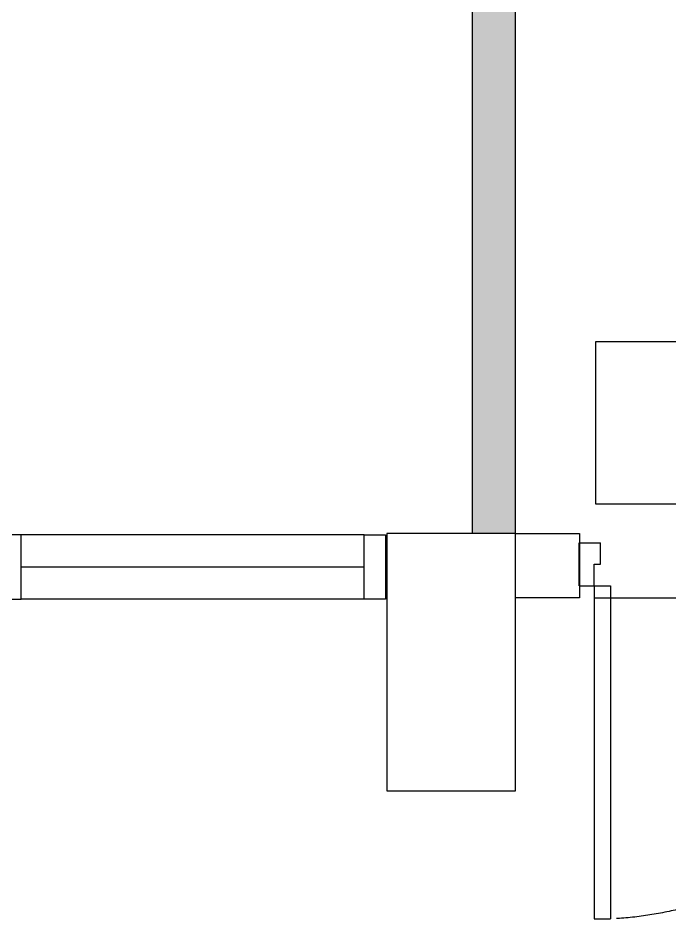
# Model space of a CAD drawing. Header units: millimetres. Extents: x 982 to 80582, y 687 to 58800.
# Drawn here: x 30857 to 32378, y 33534 to 35635 of the extents above; entities that cross this region are included whole.
import ezdxf

# ---------------------------------------------------------------- set-up
doc = ezdxf.new("R2010")
doc.units = ezdxf.units.MM
doc.linetypes.add('DASHDOT', pattern=[1, 0.5, -0.25, 0, -0.25])
for name, color, linetype in [('A-COLUMN', 3, 'Continuous'), ('A-DOOR', 9, 'Continuous'), ('A-HATCH', 8, 'Continuous'), ('A-PARTITION', 4, 'Continuous'), ('A-TXTBOMBA', 7, 'Continuous'), ('A-WALL', 1, 'Continuous'), ('A-WIN', 9, 'Continuous')]:
    doc.layers.add(name, color=color, linetype=linetype)

# ---------------------------------------------------------------- blocks, each defined once
blk = doc.blocks.new('A$C04C40081')
at = {"layer": 'A-WIN', "color": 8}
for p, q in [((850, 150), (50, 150)), ((850, 75), (50, 75)), ((850, 0), (50, 0))]:
    blk.add_line(p, q, dxfattribs=at)
at = {"layer": 'A-WIN', "color": 8, "linetype": 'Continuous'}
for points in [[(50, 150), (0, 150), (0, 0), (50, 0)], [(850, 150), (900, 150), (900, 0), (850, 0)]]:
    blk.add_lwpolyline(points, close=True, dxfattribs=at)
blk = doc.blocks.new('A$C4F656F16')
at = {"layer": 'A-DOOR', "color": 8}
for p, q in [((35, 100), (35, 877.1)), ((35, 877.1), (73, 877.1)), ((73, 100), (73, 877.1)), ((35, 100), (73, 100))]:
    blk.add_line(p, q, dxfattribs=at)
at = {"layer": 'A-DOOR', "color": 8, "linetype": 'Continuous'}
for p, q in [((0, 100), (35, 100)), ((0, 100), (0, 100)), ((0, 100), (0, 0)), ((0, 100), (0, 100)), ((35, 100), (35, 50)), ((900, 100), (865, 100)), ((865, 100), (865, 50)), ((900, 100), (900, 100)), ((900, 100), (900, 0)), ((900, 100), (900, 100)), ((35, 50), (50, 50)), ((50, 50), (50, 0)), ((865, 50), (850, 50)), ((850, 50), (850, 0)), ((0, 0), (50, 0)), ((900, 0), (850, 0))]:
    blk.add_line(p, q, dxfattribs=at)
at = {"layer": 'A-DOOR', "color": 8, "linetype": 'DASHDOT', "ltscale": 500}
blk.add_arc((35, 48), 830, 0.1381, 87.3759, dxfattribs=at)

msp = doc.modelspace()

# ---------------------------------------------------------------- hatches: boundary and pattern name
at = {"layer": 'A-HATCH'}
h = msp.add_hatch(dxfattribs=at)
h.set_pattern_fill('DOTS', color=8, scale=800)
h.set_pattern_definition([(0, (3598.94, -194877.037), (25, 50), [0, -50])])
h.paths.add_polyline_path([(27517.1, 36833.1), (27417.1, 36833.1), (27417.1, 36158.1), (27517.1, 36158.1)])
h.paths.add_polyline_path([(32017.1, 37733.1), (31917.1, 37733.1), (31917.1, 34433.1), (32017.1, 34433.1)])
h.paths.add_polyline_path([(32017.1, 38933.1), (31917.1, 38933.1), (31917.1, 38633.1), (32017.1, 38633.1)])
h.paths.add_polyline_path([(27417.1, 40758.1), (27517.1, 40758.1), (27517.1, 40983.1), (27417.1, 40983.1)])
h.paths.add_polyline_path([(27517.1, 40408.1), (27417.1, 40408.1), (27417.1, 38033.1), (27517.1, 38033.1), (27517.1, 38633.1), (31867.1, 38633.1), (31867.1, 38733.1), (27517.1, 38733.1)])

# ---------------------------------------------------------------- linework, layer by layer
at = {"color": 8}
msp.add_line((32202.1, 34283.1), (33032.1, 34283.1), dxfattribs=at)
at = {"layer": 'A-COLUMN', "color": 8}
msp.add_lwpolyline([(31717.1, 33833.1), (32017.1, 33833.1), (32017.1, 34433.1), (31717.1, 34433.1)], close=True, dxfattribs=at)
at = {"layer": 'A-PARTITION', "color": 8}
for p, q in [((31917.1, 34433.1), (31917.1, 37733.1)), ((32017.1, 34433.1), (32017.1, 37733.1))]:
    msp.add_line(p, q, dxfattribs=at)
at = {"layer": 'A-TXTBOMBA', "color": 7}
msp.add_lwpolyline([(32954.4, 34880.2), (32204.4, 34880.2), (32204.4, 34502.4), (32954.4, 34502.4)], close=True, dxfattribs=at)
at = {"layer": 'A-WALL', "color": 8}
for p, q in [((32017.1, 34433.1), (32167.1, 34433.1)), ((32167.1, 34433.1), (32167.1, 34283.1)), ((32167.1, 34283.1), (32017.1, 34283.1))]:
    msp.add_line(p, q, dxfattribs=at)

# ---------------------------------------------------------------- block references
at = {"layer": 'A-DOOR', "color": 8, "xscale": -1, "rotation": 180}
msp.add_blockref('A$C4F656F16', (32166.1, 34411.2), dxfattribs=at)
at = {"layer": 'A-WIN', "color": 8}
msp.add_blockref('A$C04C40081', (30814, 34279.8), dxfattribs=at)

doc.saveas('drawing.dxf')
